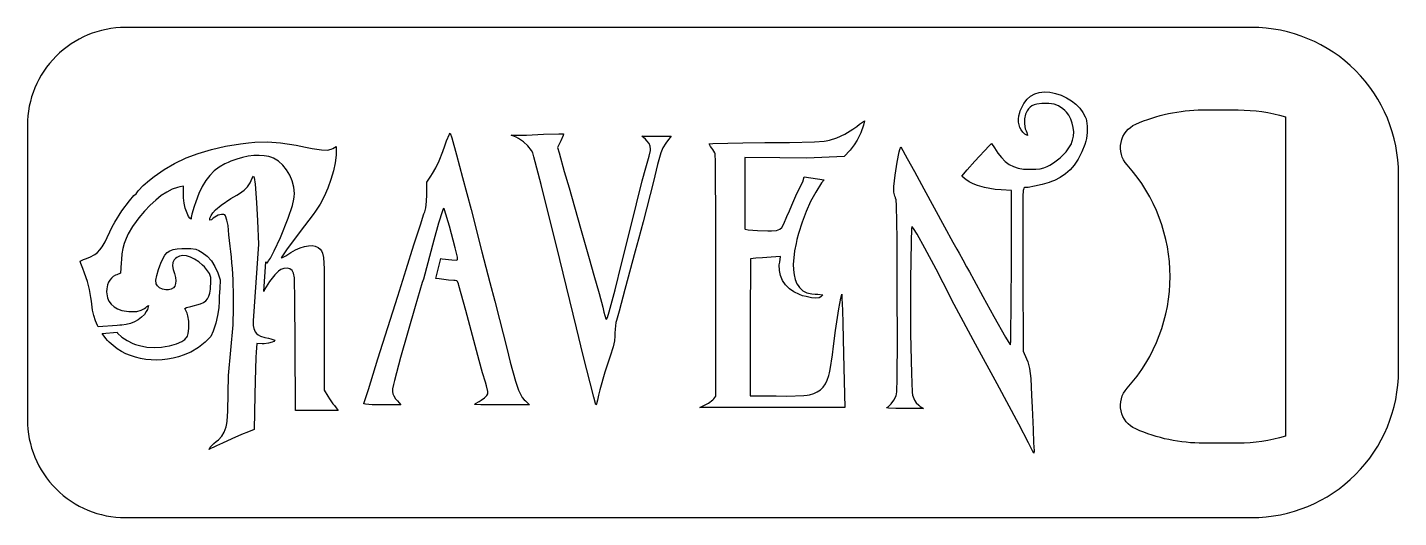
# Model space of a CAD drawing. Header units: millimetres. Extents: x 0 to 140, y 1 to 51.
import ezdxf

# ---------------------------------------------------------------- set-up
doc = ezdxf.new("R2010")
doc.units = ezdxf.units.MM

msp = doc.modelspace()

# ---------------------------------------------------------------- linework, layer by layer
for points in [[(-0.36, 40.66), (-0.36, 10.66, 0.414214), (9.64, 0.66), (124.64, 0.66, 0.414214), (139.64, 15.66), (139.64, 35.66, 0.414214), (124.64, 50.66), (9.64, 50.66, 0.414214)], [(112.8, 40.79, -0.103744), (119.62, 42.25), (123.25, 42.25, -0.072142), (128.08, 41.55), (128.08, 8.95, -0.072142), (123.25, 8.25), (119.73, 8.25, -0.105307), (112.8, 9.7, -0.510814), (111.92, 13.85, 0.384897), (111.92, 36.64, -0.510814), (112.8, 40.79, -0.103744)], [(24.81, 18.64), (24.62, 18.54), (24.26, 18.44), (23.83, 18.38), (23.62, 18.38), (23.08, 18.41), (23, 17.54), (22.97, 17), (22.89, 14.61), (22.86, 13.15), (22.78, 9.64), (22.2, 9.41), (21.51, 9.13), (20.51, 8.69), (19.55, 8.25), (18.96, 7.99), (18.59, 7.82), (18.35, 7.7), (18.19, 7.62), (18.3, 7.85), (18.69, 8.23), (18.9, 8.41), (19.14, 8.59), (19.48, 8.96), (19.73, 9.39), (19.92, 9.92), (20, 10.26), (20.04, 10.51), (20.11, 11.53), (20.17, 15.14), (20.64, 20.33, 0.047687), (20.19, 29.5), (20.13, 30.47), (20.08, 30.72), (20.01, 31.01), (19.85, 31.45), (19.79, 31.53), (19.71, 31.58), (19.45, 31.59), (19.13, 31.5), (18.78, 31.32), (18.62, 31.2), (18.43, 31.05), (18.28, 31.01), (18.28, 31.21), (18.39, 31.48), (18.58, 31.76), (18.85, 32.05), (19.41, 32.53), (20.41, 33.22), (21.02, 33.56), (21.31, 33.73), (21.77, 34.05), (22.11, 34.39), (22.37, 34.8), (22.48, 35.05), (22.56, 35.23), (22.72, 35.48), (22.8, 35.34), (22.89, 34.68), (23.04, 32.82), (23.12, 30.95), (23.22, 28.55), (22.68, 20.72), (22.68, 20.4), (22.7, 20.26), (22.75, 19.96), (22.89, 19.62), (23.02, 19.44), (23.2, 19.3), (23.43, 19.18), (23.87, 19.03), (24.26, 18.95), (24.5, 18.89), (24.9, 18.76), (24.81, 18.64)]]:
    msp.add_lwpolyline(points, format="xyb", close=True)
for points in [[(100.11, 34.03), (99.06, 34.09), (98.46, 34.14), (97.36, 34.32), (96.64, 34.54), (96.21, 34.71), (95.81, 34.91), (95.47, 35.14), (95.32, 35.26), (95.04, 35.49), (95.6, 36.15), (96.37, 37.02), (97.83, 38.6), (98.07, 38.82), (98.38, 38.38), (98.56, 38.11), (98.73, 37.84), (99.09, 37.38), (99.46, 36.99), (99.87, 36.69), (100.31, 36.47), (100.79, 36.31), (101.33, 36.22), (101.93, 36.19), (102.27, 36.2), (102.59, 36.21), (103.06, 36.25), (103.41, 36.34), (103.77, 36.49), (104.02, 36.61), (104.2, 36.71), (104.56, 36.94), (105.09, 37.35), (105.7, 37.98), (106.05, 38.48), (106.23, 38.8), (106.29, 38.96), (106.36, 39.16), (106.45, 39.58), (106.47, 40.02), (106.43, 40.47), (106.33, 40.9), (106.17, 41.32), (105.97, 41.7), (105.72, 42.03), (105.57, 42.18), (105.35, 42.37), (104.93, 42.66), (104.48, 42.82), (103.93, 42.9), (103.59, 42.91), (103.2, 42.9), (102.72, 42.84), (102.44, 42.77), (102.21, 42.66), (102.01, 42.52), (101.85, 42.35), (101.71, 42.15), (101.65, 42.03), (101.56, 41.82), (101.46, 41.34), (101.45, 40.82), (101.53, 40.33), (101.61, 40.11), (101.67, 39.95), (101.74, 39.65), (101.48, 39.79), (101.29, 39.98), (101.11, 40.21), (100.97, 40.46), (100.89, 40.72), (100.83, 41.01), (100.83, 41.32), (100.87, 41.64), (100.96, 41.98), (101.02, 42.15), (101.13, 42.43), (101.39, 42.92), (101.71, 43.33), (102.07, 43.65), (102.49, 43.88), (102.96, 44.03), (103.48, 44.08), (104.03, 44.05), (104.33, 43.99), (104.62, 43.93), (105.19, 43.74), (105.73, 43.48), (106.23, 43.17), (106.69, 42.82), (107.08, 42.43), (107.4, 42), (107.65, 41.56), (107.74, 41.33), (107.79, 41.13), (107.84, 40.59), (107.84, 39.96), (107.76, 39.33), (107.7, 39.06), (107.6, 38.71), (107.31, 37.97), (106.93, 37.24), (106.51, 36.61), (106.3, 36.36), (106.1, 36.14), (105.63, 35.73), (105.09, 35.37), (104.5, 35.06), (104.19, 34.94), (103.95, 34.84), (103.24, 34.65), (102.47, 34.47), (101.83, 34.35), (101.55, 34.34), (101.45, 34.32), (101.38, 34.25), (101.33, 34.12), (101.31, 34.03), (101.29, 33.46), (101.28, 28.91), (101.28, 25.68), (101.31, 17.65), (101.64, 16.87), (101.78, 16.54), (101.96, 15.86), (102.08, 14.85), (102.17, 13.15), (102.23, 11.88), (102.32, 9.66), (102.38, 8.27), (102.42, 7.47), (102.41, 7.24), (102.27, 7.48), (101.87, 8.28), (100.87, 10.2), (98.65, 14.3), (96.44, 18.34), (94.26, 22.41), (93.13, 24.62), (92.42, 25.99), (91.27, 28.16), (90.47, 29.59), (90.11, 30.16), (89.97, 30.33), (89.93, 30.33), (89.91, 30.19), (89.87, 28.79), (89.81, 24.94), (89.8, 21.52), (89.81, 19.4), (89.91, 15.35), (89.99, 13.47), (90.02, 13.15), (90.07, 12.98), (90.2, 12.65), (90.38, 12.37), (90.65, 12.12), (90.81, 12), (91.13, 11.78), (89.15, 11.79), (88.32, 11.8), (87.56, 11.83), (87.35, 11.86), (87.36, 11.87), (87.36, 11.87), (87.38, 11.88), (87.53, 11.95), (87.84, 12.25), (88.12, 12.64), (88.33, 13.08), (88.39, 13.28), (88.41, 13.49), (88.45, 14.86), (88.47, 18.91), (88.46, 23.41), (88.45, 29.11), (88.39, 32.49), (88.34, 33.08), (88.29, 33.25), (88.27, 33.31), (88.19, 33.45), (88.11, 33.85), (88.1, 34.11), (88.11, 34.43), (88.25, 35.6), (88.45, 36.93), (88.64, 37.98), (88.71, 38.2), (88.83, 38.5), (89.46, 37.31), (90.2, 35.97), (91.17, 34.2), (92.23, 32.26), (93.28, 30.33), (94.14, 28.75), (94.54, 28.05), (94.79, 27.62), (95.16, 26.94), (95.54, 26.24), (95.82, 25.73), (96.26, 24.92), (97.19, 23.21), (98.3, 21.19), (99.51, 19.06), (99.96, 18.34), (100.03, 18.27), (100.06, 18.72), (100.1, 23), (100.11, 26.15), (100.11, 34.03)], [(82.81, 23.05), (82.87, 21.82), (82.9, 20.45), (82.96, 17.37), (83.03, 14.57), (83.09, 11.88), (75.7, 11.88), (68.3, 11.88), (68.92, 12.19), (69.18, 12.34), (69.62, 12.66), (69.74, 12.78), (69.94, 13.06), (69.93, 25.28), (69.93, 30.19), (69.89, 36.97), (69.86, 37.76), (69.82, 37.87), (69.62, 38.2), (69.51, 38.36), (69.39, 38.51), (69.24, 38.79), (69.61, 38.82), (72.68, 38.88), (74.92, 38.91), (77.46, 38.94), (80, 39), (80.99, 39.06), (81.21, 39.09), (81.55, 39.15), (82.29, 39.41), (83.09, 39.79), (83.92, 40.29), (84.32, 40.57), (84.61, 40.79), (85.11, 41.12), (85, 40.69), (84.72, 39.92), (84.49, 39.43), (84.36, 39.16), (84.06, 38.68), (83.64, 38.16), (83.04, 37.49), (79.21, 37.34), (76.45, 37.37), (72.89, 37.4), (72.89, 33.79), (72.89, 30.98), (72.89, 30.11), (72.92, 30.09), (73.22, 30.03), (74.18, 29.95), (75.24, 29.91), (75.61, 29.9), (76.13, 29.96), (76.31, 30.03), (76.45, 30.1), (76.66, 30.26), (76.87, 30.64), (77.19, 31.37), (77.44, 31.96), (77.68, 32.53), (78.21, 33.72), (78.8, 34.9), (78.94, 35.43), (80.99, 35.13), (80.73, 34.8), (80.13, 33.87), (79.6, 32.91), (79.14, 31.89), (78.73, 30.81), (78.38, 29.64), (78.21, 29.02), (78.12, 28.62), (77.97, 27.87), (77.88, 27.17), (77.84, 26.53), (77.86, 25.94), (77.92, 25.41), (78.04, 24.94), (78.21, 24.52), (78.32, 24.34), (78.46, 24.13), (78.8, 23.81), (79.21, 23.6), (79.74, 23.49), (80.07, 23.46), (80.34, 23.44), (80.84, 23.38), (80.65, 23.18), (80.48, 23.09), (80.15, 23.03), (79.71, 23.07), (79.14, 23.2), (78.79, 23.3), (78.48, 23.41), (77.91, 23.68), (77.44, 24.01), (77.05, 24.41), (76.74, 24.85), (76.53, 25.35), (76.42, 25.87), (76.41, 26.44), (76.45, 26.73), (76.54, 27.31), (75.57, 27.24), (74.68, 27.17), (74.03, 27.12), (73.47, 27.06), (73.45, 20.78), (73.44, 15.75), (73.43, 13.8), (73.43, 13.09), (76.08, 13.07), (77.18, 13.06), (78.9, 13.1), (79.25, 13.14), (79.49, 13.18), (79.92, 13.31), (80.29, 13.48), (80.62, 13.7), (80.89, 13.97), (81.12, 14.3), (81.31, 14.69), (81.48, 15.16), (81.55, 15.42), (81.62, 15.77), (81.84, 17.26), (81.95, 18.16), (82.14, 19.74), (82.48, 21.97), (82.68, 23.05), (82.78, 23.44), (82.81, 23.05)], [(50.91, 12.17), (48.11, 12.17), (45.93, 12.18), (45.3, 12.21), (45.4, 12.3), (45.76, 12.52), (45.98, 12.65), (46.32, 12.88), (46.54, 13.1), (46.65, 13.29), (46.66, 13.39), (46.64, 13.53), (46.5, 14.11), (46.4, 14.46), (46.12, 15.43), (45.78, 16.68), (44.4, 21.77), (43.7, 24.35), (43.64, 24.52), (43.57, 24.73), (43.47, 24.83), (43.31, 24.86), (43.19, 24.86), (42.65, 24.89), (41.67, 25.01), (41.33, 25.04), (41.86, 27.08), (41.99, 27.07), (42.99, 26.94), (43.5, 26.92), (43.56, 26.98), (43.56, 27.04), (43.54, 27.22), (43.32, 28.17), (42.72, 30.38), (42.23, 32.05), (42.21, 32.12), (42.14, 32.18), (42.1, 32.15), (42.02, 31.96), (41.61, 30.68), (41.13, 28.97), (40.07, 24.97), (39.96, 24.63), (39.24, 22.21), (37.74, 17), (37.11, 14.65), (37.01, 14.25), (36.93, 13.79), (36.93, 13.53), (36.96, 13.3), (37.04, 13.09), (37.23, 12.78), (37.42, 12.56), (37.77, 12.17), (35.86, 12.17), (34.84, 12.18), (34.15, 12.22), (33.99, 12.26), (33.99, 12.28), (33.99, 12.29), (34, 12.3), (34.13, 12.7), (34.46, 13.73), (35.43, 16.86), (37.45, 23.26), (38.31, 25.98), (39.1, 28.49), (39.76, 30.53), (40.13, 31.64), (40.21, 31.86), (40.32, 32.25), (40.4, 32.89), (40.41, 33.62), (40.41, 34.88), (40.82, 35.49), (41.01, 35.76), (41.34, 36.35), (41.67, 37.07), (42.04, 38.01), (42.26, 38.6), (42.44, 39.11), (42.72, 39.79), (42.8, 39.89), (42.97, 39.39), (43.46, 37.68), (44.08, 35.36), (44.94, 32.08), (46.04, 27.76), (46.84, 24.63), (47.35, 22.73), (47.84, 20.88), (48.59, 17.93), (48.94, 16.52), (49.48, 14.58), (49.79, 13.67), (49.98, 13.24), (50.17, 12.92), (50.37, 12.67), (50.48, 12.56), (50.91, 12.17)], [(65.36, 39.58), (65.01, 39.11), (64.81, 38.86), (64.53, 38.39), (64.31, 37.87), (64.11, 37.16), (63.99, 36.67), (63.57, 34.96), (62.5, 30.83), (62.02, 29.07), (61.68, 27.83), (60.65, 23.93), (60.06, 21.72), (59.78, 20.78), (59.72, 20.55), (59.64, 19.87), (59.63, 19.47), (59.63, 19.17), (59.59, 18.68), (59.45, 18.08), (59.14, 17.13), (58.9, 16.41), (58.6, 15.49), (58.08, 13.71), (57.95, 13.14), (57.84, 12.64), (57.73, 12.25), (57.68, 12.18), (57.46, 12.95), (56.39, 17.2), (55.7, 20.02), (54.01, 26.99), (52.1, 34.64), (51.36, 37.48), (51.23, 37.88), (51.12, 38.1), (50.75, 38.58), (50.29, 39.01), (49.79, 39.35), (49.56, 39.46), (49.03, 39.66), (49.65, 39.67), (50.6, 39.69), (52.32, 39.76), (53.9, 39.82), (54.37, 39.82), (54.33, 39.65), (54.09, 39.1), (53.78, 38.41), (53.94, 37.86), (54.46, 35.98), (54.94, 34.3), (56.12, 30.17), (56.73, 28.05), (56.99, 27.1), (57.49, 25.39), (58.01, 23.53), (58.38, 22.12), (58.5, 21.63), (58.71, 20.95), (58.76, 20.88), (58.78, 20.9), (58.87, 21.07), (59.04, 21.64), (59.66, 23.91), (60.31, 26.55), (61.24, 30.33), (62.41, 35.01), (62.78, 36.33), (63.11, 37.53), (63.25, 38.1), (63.26, 38.26), (63.24, 38.55), (63.12, 38.83), (62.9, 39.11), (62.75, 39.25), (62.39, 39.57), (63.88, 39.57), (65.36, 39.58)], [(31.16, 37.64), (31.06, 36.86), (30.88, 36.03), (30.63, 35.16), (30.31, 34.28), (29.93, 33.43), (29.52, 32.63), (29.06, 31.91), (28.82, 31.59), (27.49, 29.85), (26.08, 27.96), (25.6, 27.27), (25.56, 27.18), (25.62, 27.17), (26.02, 27.38), (26.32, 27.58), (26.55, 27.72), (27.02, 27.99), (27.48, 28.18), (27.92, 28.32), (28.33, 28.39), (28.71, 28.41), (29.03, 28.34), (29.34, 28.21), (29.52, 28.04), (29.67, 27.87), (29.78, 27.62), (29.86, 27.18), (29.93, 26.05), (29.95, 22.98), (29.95, 20.45), (29.95, 13.67), (30.31, 13.04), (30.47, 12.77), (30.75, 12.36), (30.82, 12.27), (30.99, 12.11), (31.17, 11.87), (31.37, 11.59), (29.19, 11.59), (27.01, 11.59), (26.97, 18.49), (26.96, 22.73), (26.9, 25.11), (26.82, 25.61), (26.75, 25.73), (26.66, 25.86), (26.43, 26.04), (26.15, 26.12), (25.81, 26.08), (25.63, 26.01), (25.52, 25.96), (25.27, 25.79), (24.89, 25.42), (24.36, 24.75), (23.85, 23.93), (23.78, 23.74), (23.98, 26.74), (24.12, 26.62), (24.27, 26.85), (24.45, 27.13), (24.84, 27.87), (25.48, 29.23), (26.27, 31.21), (26.7, 32.5), (26.85, 33.16), (26.88, 33.39), (26.9, 33.72), (26.83, 34.37), (26.68, 35), (26.43, 35.59), (26.11, 36.14), (25.72, 36.62), (25.26, 37.03), (24.77, 37.32), (24.5, 37.42), (24.29, 37.49), (23.81, 37.58), (23.3, 37.61), (22.75, 37.59), (22.19, 37.52), (21.6, 37.41), (21.01, 37.24), (20.42, 37.03), (20.13, 36.9), (19.81, 36.75), (19.23, 36.41), (18.72, 36.02), (18.27, 35.57), (17.86, 35.04), (17.49, 34.43), (17.15, 33.71), (16.83, 32.88), (16.68, 32.41), (16.42, 31.6), (16.35, 31.27), (16.35, 31.12), (16.21, 31.19), (16.09, 31.36), (15.94, 31.71), (15.74, 32.23), (15.63, 32.74), (15.58, 33.29), (15.57, 33.6), (15.57, 34.46), (15.21, 34.4), (14.95, 34.35), (14.43, 34.16), (13.88, 33.87), (13.31, 33.51), (12.74, 33.05), (12.16, 32.53), (11.59, 31.92), (11.03, 31.25), (10.75, 30.88), (10.37, 30.35), (9.93, 29.61), (9.71, 29.13), (9.52, 28.63), (9.39, 28.12), (9.29, 27.58), (9.23, 26.98), (9.21, 26.66), (9.16, 25.61), (8.76, 25.44), (8.63, 25.38), (8.41, 25.25), (8.21, 25.08), (8.06, 24.89), (7.93, 24.67), (7.83, 24.42), (7.74, 24.01), (7.73, 23.7), (7.74, 23.48), (7.82, 23.08), (7.97, 22.74), (8.2, 22.43), (8.49, 22.16), (8.85, 21.95), (9.27, 21.8), (9.75, 21.71), (10, 21.68), (10.3, 21.67), (10.82, 21.7), (11.25, 21.81), (11.6, 21.98), (11.74, 22.09), (11.83, 22.18), (12.02, 22.29), (11.89, 21.89), (11.78, 21.67), (11.58, 21.37), (11.3, 21.1), (10.96, 20.85), (10.58, 20.64), (10.16, 20.47), (9.72, 20.35), (9.28, 20.29), (9.07, 20.28), (8.8, 20.27), (6.88, 20.11), (6.8, 20.25), (6.6, 20.74), (6.43, 21.27), (6.3, 21.83), (6.21, 22.42), (6.18, 22.73), (6.13, 23.11), (5.98, 23.92), (5.77, 24.75), (5.47, 25.61), (5.29, 26.06), (5.08, 26.59), (5.02, 26.82), (5.35, 26.98), (5.58, 27.07), (6, 27.23), (6.51, 27.51), (6.8, 27.72), (7.05, 27.98), (7.28, 28.27), (7.59, 28.79), (7.79, 29.23), (8.04, 29.82), (8.29, 30.33), (8.55, 30.81), (9.27, 31.94), (10.05, 32.98), (10.51, 33.51), (10.73, 33.69), (10.87, 33.88), (10.97, 34.04), (11.47, 34.54), (12.09, 35.07), (12.57, 35.45), (13.59, 36.17), (14.67, 36.8), (15.84, 37.35), (17.09, 37.82), (18.43, 38.22), (19.86, 38.55), (21.4, 38.79), (22.2, 38.89), (22.87, 38.96), (24.15, 38.99), (25.49, 38.89), (27.08, 38.65), (28.03, 38.46), (28.7, 38.32), (29.66, 38.17), (30.27, 38.13), (30.67, 38.23), (30.84, 38.32), (31.16, 38.52), (31.16, 38), (31.16, 37.64)], [(19.31, 24.9), (19.27, 24.03), (19.23, 23.25), (19.22, 22.74), (19.17, 22.05), (19.05, 21.27), (18.88, 20.49), (18.6, 19.69), (18.36, 19.15), (17.79, 18.54), (17.11, 18.01), (16.33, 17.55), (15.9, 17.36), (15.63, 17.25), (15.08, 17.07), (14.52, 16.92), (13.96, 16.82), (13.4, 16.76), (12.84, 16.73), (12.29, 16.74), (11.74, 16.79), (11.2, 16.89), (10.68, 17.01), (10.18, 17.18), (9.69, 17.38), (9.23, 17.62), (8.79, 17.89), (8.38, 18.2), (8, 18.54), (7.83, 18.72), (7.66, 18.92), (7.26, 19.43), (8.79, 19.56), (8.84, 19.49), (9.27, 19.08), (9.81, 18.71), (10.39, 18.41), (10.67, 18.32), (11.07, 18.2), (11.83, 18.06), (12.58, 18.01), (13.33, 18.05), (13.72, 18.1), (14.15, 18.18), (14.87, 18.37), (15.42, 18.62), (15.71, 18.83), (15.86, 18.99), (15.91, 19.06), (15.97, 19.16), (16.04, 19.44), (16.11, 19.94), (16.11, 20.71), (16.03, 21.23), (15.94, 21.52), (15.89, 21.64), (15.8, 21.79), (15.72, 21.99), (15.87, 22.08), (16.31, 22.2), (16.7, 22.29), (16.93, 22.35), (17.31, 22.46), (17.62, 22.6), (17.86, 22.77), (18.04, 22.98), (18.17, 23.25), (18.26, 23.57), (18.32, 23.97), (18.35, 24.21), (18.38, 24.59), (18.36, 25.14), (18.23, 25.57), (17.94, 25.98), (17.73, 26.23), (17.53, 26.42), (17.13, 26.76), (16.71, 27.03), (16.29, 27.24), (15.89, 27.35), (15.51, 27.39), (15.17, 27.34), (14.88, 27.21), (14.77, 27.1), (14.64, 26.96), (14.49, 26.67), (14.45, 26.35), (14.52, 25.97), (14.6, 25.75), (14.67, 25.55), (14.77, 25.17), (14.81, 24.83), (14.77, 24.53), (14.69, 24.28), (14.54, 24.1), (14.33, 23.96), (14.03, 23.89), (13.76, 23.9), (13.43, 23.97), (13.14, 24.09), (12.91, 24.29), (12.8, 24.51), (12.76, 24.88), (12.84, 25.37), (13.02, 25.98), (13.16, 26.35), (13.26, 26.62), (13.47, 27.07), (13.68, 27.43), (13.91, 27.69), (14.19, 27.88), (14.52, 28), (14.93, 28.07), (15.42, 28.1), (15.72, 28.1), (16.32, 28.1), (16.83, 28.03), (17.13, 27.92), (17.49, 27.72), (18, 27.33), (18.42, 26.85), (18.79, 26.28), (19.09, 25.62), (19.31, 24.9)]]:
    msp.add_lwpolyline(points, close=True)

doc.saveas('drawing.dxf')
